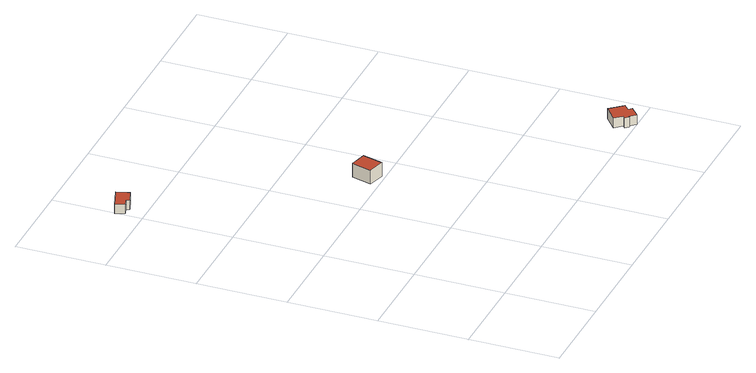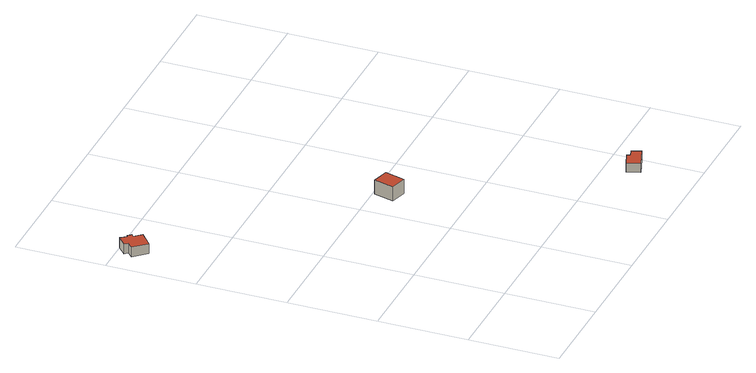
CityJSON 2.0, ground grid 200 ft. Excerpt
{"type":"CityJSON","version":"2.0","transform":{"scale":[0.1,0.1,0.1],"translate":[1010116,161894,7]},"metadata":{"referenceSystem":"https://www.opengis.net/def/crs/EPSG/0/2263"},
"CityObjects":{
"building1":{"type":"Building","attributes":{"name":"Bldg_2210004408","BIN":"3243177"},"geometry":[{"type":"MultiSurface","lod":"2","boundaries":[[[0,1,2,3,4,5]],[[6,7,8,9,10,11]],[[0,5,11,10]],[[1,0,10,9]],[[2,1,9,8]],[[3,2,8,7]],[[4,3,7,6]],[[5,4,6,11]]],"semantics":{"surfaces":[{"type":"RoofSurface","BIN":"3243177"},{"type":"GroundSurface"},{"type":"WallSurface"}],"values":[0,1,2,2,2,2,2,2]}}]},
"building2":{"type":"Building","attributes":{"name":"Bldg_2210023503","BIN":"3243371"},"geometry":[{"type":"MultiSurface","lod":"2","boundaries":[[[12,13,14,15]],[[16,17,18,19]],[[12,15,19,18]],[[13,12,18,17]],[[14,13,17,16]],[[15,14,16,19]]],"semantics":{"surfaces":[{"type":"RoofSurface","BIN":"3243371"},{"type":"GroundSurface"},{"type":"WallSurface"}],"values":[0,1,2,2,2,2]}}]},
"building3":{"type":"Building","attributes":{"name":"Bldg_2210021284","BIN":"3243383"},"geometry":[{"type":"MultiSurface","lod":"2","boundaries":[[[20,21,22,23,24,25,26,27,28,29]],[[30,31,32,33,34,35,36,37,38,39]],[[28,27,39,38]],[[29,28,38,37]],[[20,29,37,36]],[[21,20,36,35]],[[22,21,35,34]],[[23,22,34,33]],[[24,23,33,32]],[[25,24,32,31]],[[26,25,31,30]],[[27,26,30,39]]],"semantics":{"surfaces":[{"type":"RoofSurface","BIN":"3243383"},{"type":"GroundSurface"},{"type":"WallSurface"}],"values":[0,1,2,2,2,2,2,2,2,2,2,2]}}]}
},
"vertices":[
[468,8778,219],[1,8614,219],[76,8401,219],[234,8457,219],[261,8381,219],[569,8489,219],[261,8381,5],[234,8457,5],[76,8401,5],[1,8614,5],[468,8778,5],[569,8489,5],
[3102,4614,372],[2980,4159,372],[3349,4061,372],[3470,4516,372],[3349,4061,42],[2980,4159,42],[3102,4614,42],[3470,4516,42],
[7257,655,254],[6959,395,254],[7099,235,254],[7045,188,254],[7111,111,254],[7138,135,254],[7254,2,254],[7458,179,254],[7391,256,254],[7513,363,254],[7254,2,19],[7138,135,19],[7111,111,19],[7045,188,19],[7099,235,19],[6959,395,19],[7257,655,19],[7513,363,19],[7391,256,19],[7458,179,19]
]}
